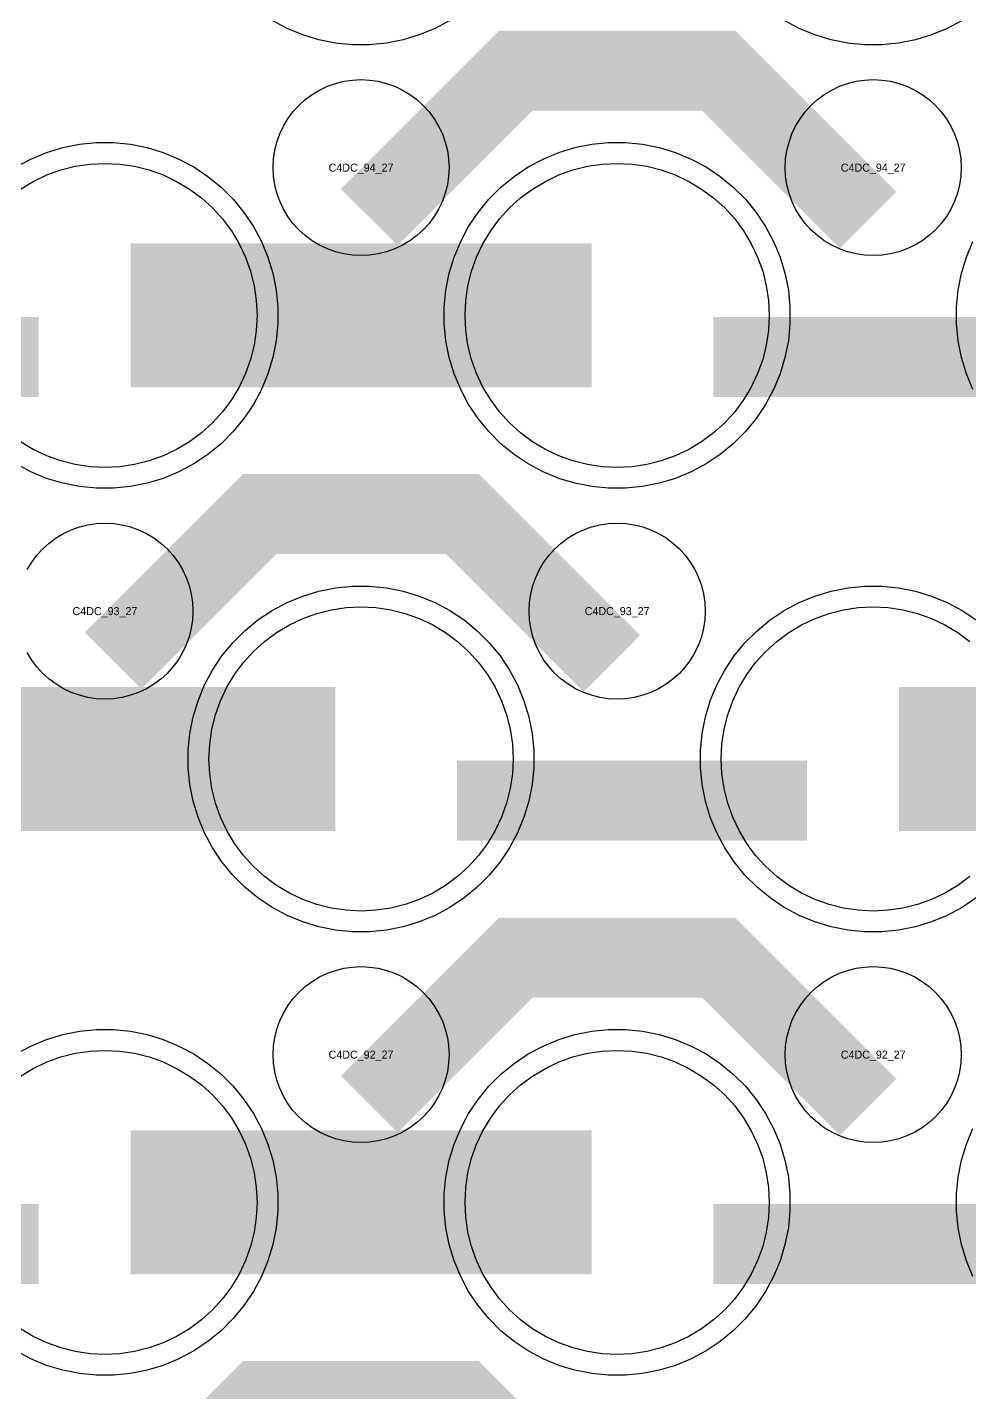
# Model space of a CAD drawing. Extents: x -11880 to 11880, y -14992 to 14992.
# Drawn here: x -3384.2 to -3089.9, y -2151.1 to -1724.5 of the extents above; entities that cross this region are included whole.
import ezdxf
from ezdxf.enums import TextEntityAlignment as Align

# ---------------------------------------------------------------- set-up
doc = ezdxf.new("R2010")
doc.units = 0
doc.header["$MEASUREMENT"] = 0
for name, color, linetype in [('GDS_775_DT_237', 138, 'CONTINUOUS'), ('RDL1_FS', 34, 'CONTINUOUS'), ('RDL_BS', 160, 'CONTINUOUS')]:
    doc.layers.add(name, color=color, linetype=linetype)

msp = doc.modelspace()

# ---------------------------------------------------------------- linework, layer by layer
at = {"layer": 'RDL1_FS', "color": 11, "true_color": 0xf27172}
msp.add_lwpolyline([(-3386.395, -1775.038), (-3382.395, -1772.64), (-3378.181, -1770.648), (-3373.791, -1769.076), (-3369.268, -1767.944), (-3364.657, -1767.26), (-3360, -1767.031), (-3355.343, -1767.26), (-3350.732, -1767.944), (-3346.209, -1769.076), (-3341.819, -1770.648), (-3337.605, -1772.64), (-3333.605, -1775.038), (-3329.86, -1777.816), (-3326.406, -1780.946), (-3323.276, -1784.4), (-3320.498, -1788.145), (-3318.1, -1792.145), (-3316.108, -1796.359), (-3314.536, -1800.749), (-3313.404, -1805.272), (-3312.72, -1809.883), (-3312.491, -1814.54), (-3312.72, -1819.197), (-3313.404, -1823.808), (-3314.536, -1828.331), (-3316.108, -1832.721), (-3318.1, -1836.935), (-3320.498, -1840.935), (-3323.276, -1844.68), (-3326.406, -1848.134), (-3329.86, -1851.264), (-3333.605, -1854.042), (-3337.605, -1856.44), (-3341.819, -1858.432), (-3346.209, -1860.004), (-3350.732, -1861.136), (-3355.343, -1861.82), (-3360, -1862.049), (-3364.657, -1861.82), (-3369.268, -1861.136), (-3373.791, -1860.004), (-3378.181, -1858.432), (-3382.395, -1856.44), (-3386.395, -1854.042)], dxfattribs=at)
msp.add_lwpolyline([(-3200, -1862.049), (-3204.657, -1861.82), (-3209.268, -1861.136), (-3213.791, -1860.004), (-3218.181, -1858.432), (-3222.395, -1856.44), (-3226.395, -1854.042), (-3230.14, -1851.264), (-3233.594, -1848.134), (-3236.724, -1844.68), (-3239.502, -1840.935), (-3241.9, -1836.935), (-3243.892, -1832.721), (-3245.464, -1828.331), (-3246.596, -1823.808), (-3247.28, -1819.197), (-3247.509, -1814.54), (-3247.28, -1809.883), (-3246.596, -1805.272), (-3245.464, -1800.749), (-3243.892, -1796.359), (-3241.9, -1792.145), (-3239.502, -1788.145), (-3236.724, -1784.4), (-3233.594, -1780.946), (-3230.14, -1777.816), (-3226.395, -1775.038), (-3222.395, -1772.64), (-3218.181, -1770.648), (-3213.791, -1769.076), (-3209.268, -1767.944), (-3204.657, -1767.26), (-3200, -1767.031), (-3195.343, -1767.26), (-3190.732, -1767.944), (-3186.209, -1769.076), (-3181.819, -1770.648), (-3177.605, -1772.64), (-3173.605, -1775.038), (-3169.86, -1777.816), (-3166.406, -1780.946), (-3163.276, -1784.4), (-3160.498, -1788.145), (-3158.1, -1792.145), (-3156.108, -1796.359), (-3154.536, -1800.749), (-3153.404, -1805.272), (-3152.72, -1809.883), (-3152.491, -1814.54), (-3152.72, -1819.197), (-3153.404, -1823.808), (-3154.536, -1828.331), (-3156.108, -1832.721), (-3158.1, -1836.935), (-3160.498, -1840.935), (-3163.276, -1844.68), (-3166.406, -1848.134), (-3169.86, -1851.264), (-3173.605, -1854.042), (-3177.605, -1856.44), (-3181.819, -1858.432), (-3186.209, -1860.004), (-3190.732, -1861.136), (-3195.343, -1861.82)], close=True, dxfattribs=at)
for points in [[(-3351.998, -1814.54, 45, 45, 0), (-3279.998, -1814.54, 45, 45, 0)], [(-3279.998, -1814.54, 45, 45, 0), (-3207.998, -1814.54, 45, 45, 0)]]:
    msp.add_lwpolyline(points, format="xyseb", dxfattribs=at)
at = {"layer": 'RDL1_FS'}
for points in [[(-3280, -2000.614), (-3284.657, -2000.385), (-3289.268, -1999.701), (-3293.791, -1998.569), (-3298.181, -1996.997), (-3302.395, -1995.005), (-3306.395, -1992.607), (-3310.14, -1989.829), (-3313.594, -1986.699), (-3316.724, -1983.245), (-3319.502, -1979.5), (-3321.9, -1975.5), (-3323.892, -1971.286), (-3325.464, -1966.896), (-3326.596, -1962.373), (-3327.28, -1957.762), (-3327.509, -1953.105), (-3327.28, -1948.448), (-3326.596, -1943.837), (-3325.464, -1939.314), (-3323.892, -1934.924), (-3321.9, -1930.71), (-3319.502, -1926.71), (-3316.724, -1922.965), (-3313.594, -1919.511), (-3310.14, -1916.381), (-3306.395, -1913.603), (-3302.395, -1911.205), (-3298.181, -1909.213), (-3293.791, -1907.641), (-3289.268, -1906.509), (-3284.657, -1905.825), (-3280, -1905.596), (-3275.343, -1905.825), (-3270.732, -1906.509), (-3266.209, -1907.641), (-3261.819, -1909.213), (-3257.605, -1911.205), (-3253.605, -1913.603), (-3249.86, -1916.381), (-3246.406, -1919.511), (-3243.276, -1922.965), (-3240.498, -1926.71), (-3238.1, -1930.71), (-3236.108, -1934.924), (-3234.536, -1939.314), (-3233.404, -1943.837), (-3232.72, -1948.448), (-3232.491, -1953.105), (-3232.72, -1957.762), (-3233.404, -1962.373), (-3234.536, -1966.896), (-3236.108, -1971.286), (-3238.1, -1975.5), (-3240.498, -1979.5), (-3243.276, -1983.245), (-3246.406, -1986.699), (-3249.86, -1989.829), (-3253.605, -1992.607), (-3257.605, -1995.005), (-3261.819, -1996.997), (-3266.209, -1998.569), (-3270.732, -1999.701), (-3275.343, -2000.385)], [(-3200, -2139.179), (-3204.657, -2138.95), (-3209.268, -2138.266), (-3213.791, -2137.134), (-3218.181, -2135.562), (-3222.395, -2133.57), (-3226.395, -2131.172), (-3230.14, -2128.394), (-3233.594, -2125.264), (-3236.724, -2121.81), (-3239.502, -2118.065), (-3241.9, -2114.065), (-3243.892, -2109.851), (-3245.464, -2105.461), (-3246.596, -2100.938), (-3247.28, -2096.327), (-3247.509, -2091.67), (-3247.28, -2087.013), (-3246.596, -2082.402), (-3245.464, -2077.879), (-3243.892, -2073.489), (-3241.9, -2069.275), (-3239.502, -2065.275), (-3236.724, -2061.53), (-3233.594, -2058.076), (-3230.14, -2054.946), (-3226.395, -2052.168), (-3222.395, -2049.77), (-3218.181, -2047.778), (-3213.791, -2046.206), (-3209.268, -2045.074), (-3204.657, -2044.39), (-3200, -2044.161), (-3195.343, -2044.39), (-3190.732, -2045.074), (-3186.209, -2046.206), (-3181.819, -2047.778), (-3177.605, -2049.77), (-3173.605, -2052.168), (-3169.86, -2054.946), (-3166.406, -2058.076), (-3163.276, -2061.53), (-3160.498, -2065.275), (-3158.1, -2069.275), (-3156.108, -2073.489), (-3154.536, -2077.879), (-3153.404, -2082.402), (-3152.72, -2087.013), (-3152.491, -2091.67), (-3152.72, -2096.327), (-3153.404, -2100.938), (-3154.536, -2105.461), (-3156.108, -2109.851), (-3158.1, -2114.065), (-3160.498, -2118.065), (-3163.276, -2121.81), (-3166.406, -2125.264), (-3169.86, -2128.394), (-3173.605, -2131.172), (-3177.605, -2133.57), (-3181.819, -2135.562), (-3186.209, -2137.134), (-3190.732, -2138.266), (-3195.343, -2138.95)]]:
    msp.add_lwpolyline(points, close=True, dxfattribs=at)
for points in [[(-3089.86, -1989.829), (-3093.605, -1992.607), (-3097.605, -1995.005), (-3101.819, -1996.997), (-3106.209, -1998.569), (-3110.732, -1999.701), (-3115.343, -2000.385), (-3120, -2000.614), (-3124.657, -2000.385), (-3129.268, -1999.701), (-3133.791, -1998.569), (-3138.181, -1996.997), (-3142.395, -1995.005), (-3146.395, -1992.607), (-3150.14, -1989.829), (-3153.594, -1986.699), (-3156.724, -1983.245), (-3159.502, -1979.5), (-3161.9, -1975.5), (-3163.892, -1971.286), (-3165.464, -1966.896), (-3166.596, -1962.373), (-3167.28, -1957.762), (-3167.509, -1953.105), (-3167.28, -1948.448), (-3166.596, -1943.837), (-3165.464, -1939.314), (-3163.892, -1934.924), (-3161.9, -1930.71), (-3159.502, -1926.71), (-3156.724, -1922.965), (-3153.594, -1919.511), (-3150.14, -1916.381), (-3146.395, -1913.603), (-3142.395, -1911.205), (-3138.181, -1909.213), (-3133.791, -1907.641), (-3129.268, -1906.509), (-3124.657, -1905.825), (-3120, -1905.596), (-3115.343, -1905.825), (-3110.732, -1906.509), (-3106.209, -1907.641), (-3101.819, -1909.213), (-3097.605, -1911.205), (-3093.605, -1913.603), (-3089.86, -1916.381)], [(-3386.395, -2052.168), (-3382.395, -2049.77), (-3378.181, -2047.778), (-3373.791, -2046.206), (-3369.268, -2045.074), (-3364.657, -2044.39), (-3360, -2044.161), (-3355.343, -2044.39), (-3350.732, -2045.074), (-3346.209, -2046.206), (-3341.819, -2047.778), (-3337.605, -2049.77), (-3333.605, -2052.168), (-3329.86, -2054.946), (-3326.406, -2058.076), (-3323.276, -2061.53), (-3320.498, -2065.275), (-3318.1, -2069.275), (-3316.108, -2073.489), (-3314.536, -2077.879), (-3313.404, -2082.402), (-3312.72, -2087.013), (-3312.491, -2091.67), (-3312.72, -2096.327), (-3313.404, -2100.938), (-3314.536, -2105.461), (-3316.108, -2109.851), (-3318.1, -2114.065), (-3320.498, -2118.065), (-3323.276, -2121.81), (-3326.406, -2125.264), (-3329.86, -2128.394), (-3333.605, -2131.172), (-3337.605, -2133.57), (-3341.819, -2135.562), (-3346.209, -2137.134), (-3350.732, -2138.266), (-3355.343, -2138.95), (-3360, -2139.179), (-3364.657, -2138.95), (-3369.268, -2138.266), (-3373.791, -2137.134), (-3378.181, -2135.562), (-3382.395, -2133.57), (-3386.395, -2131.172)]]:
    msp.add_lwpolyline(points, dxfattribs=at)
for points in [[(-3431.998, -1953.105, 45, 45, 0), (-3359.998, -1953.105, 45, 45, 0)], [(-3359.998, -1953.105, 45, 45, 0), (-3287.998, -1953.105, 45, 45, 0)], [(-3111.998, -1953.105, 45, 45, 0), (-3039.998, -1953.105, 45, 45, 0)], [(-3351.998, -2091.67, 45, 45, 0), (-3279.998, -2091.67, 45, 45, 0)], [(-3279.998, -2091.67, 45, 45, 0), (-3207.998, -2091.67, 45, 45, 0)]]:
    msp.add_lwpolyline(points, format="xyseb", dxfattribs=at)
at = {"layer": 'RDL_BS'}
for points in [[(-3252.223, -1722.363), (-3256.885, -1724.855), (-3261.795, -1726.886), (-3266.835, -1728.417), (-3272.062, -1729.463), (-3277.356, -1729.98), (-3282.644, -1729.98), (-3287.938, -1729.463), (-3293.165, -1728.417), (-3298.205, -1726.886), (-3303.115, -1724.855), (-3307.777, -1722.363)], [(-3092.223, -1722.363), (-3096.885, -1724.855), (-3101.795, -1726.886), (-3106.835, -1728.417), (-3112.062, -1729.463), (-3117.356, -1729.98), (-3122.644, -1729.98), (-3127.938, -1729.463), (-3133.165, -1728.417), (-3138.205, -1726.886), (-3143.115, -1724.855), (-3147.777, -1722.363)], [(-3384.25, -1893.961), (-3382.857, -1891.637), (-3381.254, -1889.474), (-3379.442, -1887.475), (-3377.443, -1885.663), (-3375.28, -1884.06), (-3372.956, -1882.667), (-3370.519, -1881.515), (-3367.984, -1880.608), (-3365.365, -1879.951), (-3362.693, -1879.555), (-3360, -1879.423), (-3357.307, -1879.555), (-3354.635, -1879.951), (-3352.016, -1880.608), (-3349.481, -1881.515), (-3347.044, -1882.667), (-3344.72, -1884.06), (-3342.557, -1885.663), (-3340.558, -1887.475), (-3338.746, -1889.474), (-3337.143, -1891.637), (-3335.75, -1893.961), (-3334.598, -1896.398), (-3333.691, -1898.933), (-3333.034, -1901.552), (-3332.638, -1904.224), (-3332.506, -1906.917), (-3332.638, -1909.61), (-3333.034, -1912.282), (-3333.691, -1914.901), (-3334.598, -1917.436), (-3335.75, -1919.873), (-3337.143, -1922.197), (-3338.746, -1924.36), (-3340.558, -1926.359), (-3342.557, -1928.171), (-3344.72, -1929.774), (-3347.044, -1931.167), (-3349.481, -1932.319), (-3352.016, -1933.226), (-3354.635, -1933.883), (-3357.307, -1934.279), (-3360, -1934.411), (-3362.693, -1934.279), (-3365.365, -1933.883), (-3367.984, -1933.226), (-3370.519, -1932.319), (-3372.956, -1931.167), (-3375.28, -1929.774), (-3377.443, -1928.171), (-3379.442, -1926.359), (-3381.254, -1924.36), (-3382.857, -1922.197), (-3384.25, -1919.873)], [(-3087.809, -1996.541), (-3092.223, -1999.488), (-3096.885, -2001.98), (-3101.795, -2004.011), (-3106.835, -2005.542), (-3112.062, -2006.588), (-3117.356, -2007.105), (-3122.644, -2007.105), (-3127.938, -2006.588), (-3133.165, -2005.542), (-3138.205, -2004.011), (-3143.115, -2001.98), (-3147.777, -1999.488), (-3152.191, -1996.541), (-3156.292, -1993.179), (-3160.074, -1989.397), (-3163.436, -1985.296), (-3166.383, -1980.882), (-3168.875, -1976.22), (-3170.906, -1971.31), (-3172.437, -1966.27), (-3173.483, -1961.043), (-3174, -1955.749), (-3174, -1950.461), (-3173.483, -1945.167), (-3172.437, -1939.94), (-3170.906, -1934.9), (-3168.875, -1929.99), (-3166.383, -1925.328), (-3163.436, -1920.914), (-3160.074, -1916.813), (-3156.292, -1913.031), (-3152.191, -1909.669), (-3147.777, -1906.722), (-3143.115, -1904.23), (-3138.205, -1902.199), (-3133.165, -1900.668), (-3127.938, -1899.622), (-3122.644, -1899.105), (-3117.356, -1899.105), (-3112.062, -1899.622), (-3106.835, -1900.668), (-3101.795, -1902.199), (-3096.885, -1904.23), (-3092.223, -1906.722), (-3087.809, -1909.669)], [(-3387.777, -2045.287), (-3383.115, -2042.795), (-3378.205, -2040.764), (-3373.165, -2039.233), (-3367.938, -2038.187), (-3362.644, -2037.67), (-3357.356, -2037.67), (-3352.062, -2038.187), (-3346.835, -2039.233), (-3341.795, -2040.764), (-3336.885, -2042.795), (-3332.223, -2045.287), (-3327.809, -2048.234), (-3323.708, -2051.596), (-3319.926, -2055.378), (-3316.564, -2059.479), (-3313.617, -2063.893), (-3311.125, -2068.555), (-3309.094, -2073.465), (-3307.563, -2078.505), (-3306.517, -2083.732), (-3306, -2089.026), (-3306, -2094.314), (-3306.517, -2099.608), (-3307.563, -2104.835), (-3309.094, -2109.875), (-3311.125, -2114.785), (-3313.617, -2119.447), (-3316.564, -2123.861), (-3319.926, -2127.962), (-3323.708, -2131.744), (-3327.809, -2135.106), (-3332.223, -2138.053), (-3336.885, -2140.545), (-3341.795, -2142.576), (-3346.835, -2144.107), (-3352.062, -2145.153), (-3357.356, -2145.67), (-3362.644, -2145.67), (-3367.938, -2145.153), (-3373.165, -2144.107), (-3378.205, -2142.576), (-3383.115, -2140.545), (-3387.777, -2138.053)], [(-3088.875, -2114.785), (-3090.906, -2109.875), (-3092.437, -2104.835), (-3093.483, -2099.608), (-3094, -2094.314), (-3094, -2089.026), (-3093.483, -2083.732), (-3092.437, -2078.505), (-3090.906, -2073.465), (-3088.875, -2068.555)]]:
    msp.add_lwpolyline(points, dxfattribs=at)
for points in [[(-3277.438, -1783.854, 25, 25, 0), (-3231.623, -1738.039, 25, 25, 0), (-3198.07, -1738.039, 25, 25, 0)], [(-3121.599, -1784.753, 25, 25, 0), (-3168.313, -1738.039, 25, 25, 0), (-3198.071, -1738.039, 25, 25, 0)], [(-3357.438, -1922.419, 25, 25, 0), (-3311.623, -1876.604, 25, 25, 0), (-3278.07, -1876.604, 25, 25, 0)], [(-3201.599, -1923.318, 25, 25, 0), (-3248.313, -1876.604, 25, 25, 0), (-3278.071, -1876.604, 25, 25, 0)], [(-3249.984, -1966.118, 25, 25, 0), (-3140.719, -1966.118, 25, 25, 0)], [(-3277.438, -2060.984, 25, 25, 0), (-3231.623, -2015.169, 25, 25, 0), (-3198.07, -2015.169, 25, 25, 0)], [(-3121.599, -2061.883, 25, 25, 0), (-3168.313, -2015.169, 25, 25, 0), (-3198.071, -2015.169, 25, 25, 0)], [(-3489.984, -2104.683, 25, 25, 0), (-3380.719, -2104.683, 25, 25, 0)], [(-3169.984, -2104.683, 25, 25, 0), (-3060.719, -2104.683, 25, 25, 0)], [(-3357.438, -2199.549, 25, 25, 0), (-3311.623, -2153.734, 25, 25, 0), (-3278.07, -2153.734, 25, 25, 0)], [(-3201.599, -2200.448, 25, 25, 0), (-3248.313, -2153.734, 25, 25, 0), (-3278.071, -2153.734, 25, 25, 0)]]:
    msp.add_lwpolyline(points, format="xyseb", dxfattribs=at)
for points in [[(-3280, -1795.846), (-3282.693, -1795.714), (-3285.365, -1795.318), (-3287.984, -1794.661), (-3290.519, -1793.754), (-3292.956, -1792.602), (-3295.28, -1791.209), (-3297.443, -1789.606), (-3299.442, -1787.794), (-3301.254, -1785.795), (-3302.857, -1783.632), (-3304.25, -1781.308), (-3305.402, -1778.871), (-3306.309, -1776.336), (-3306.966, -1773.717), (-3307.362, -1771.045), (-3307.494, -1768.352), (-3307.362, -1765.659), (-3306.966, -1762.987), (-3306.309, -1760.368), (-3305.402, -1757.833), (-3304.25, -1755.396), (-3302.857, -1753.072), (-3301.254, -1750.909), (-3299.442, -1748.91), (-3297.443, -1747.098), (-3295.28, -1745.495), (-3292.956, -1744.102), (-3290.519, -1742.95), (-3287.984, -1742.043), (-3285.365, -1741.386), (-3282.693, -1740.99), (-3280, -1740.858), (-3277.307, -1740.99), (-3274.635, -1741.386), (-3272.016, -1742.043), (-3269.481, -1742.95), (-3267.044, -1744.102), (-3264.72, -1745.495), (-3262.557, -1747.098), (-3260.558, -1748.91), (-3258.746, -1750.909), (-3257.143, -1753.072), (-3255.75, -1755.396), (-3254.598, -1757.833), (-3253.691, -1760.368), (-3253.034, -1762.987), (-3252.638, -1765.659), (-3252.506, -1768.352), (-3252.638, -1771.045), (-3253.034, -1773.717), (-3253.691, -1776.336), (-3254.598, -1778.871), (-3255.75, -1781.308), (-3257.143, -1783.632), (-3258.746, -1785.795), (-3260.558, -1787.794), (-3262.557, -1789.606), (-3264.72, -1791.209), (-3267.044, -1792.602), (-3269.481, -1793.754), (-3272.016, -1794.661), (-3274.635, -1795.318), (-3277.307, -1795.714)], [(-3120, -1795.846), (-3122.693, -1795.714), (-3125.365, -1795.318), (-3127.984, -1794.661), (-3130.519, -1793.754), (-3132.956, -1792.602), (-3135.28, -1791.209), (-3137.443, -1789.606), (-3139.442, -1787.794), (-3141.254, -1785.795), (-3142.857, -1783.632), (-3144.25, -1781.308), (-3145.402, -1778.871), (-3146.309, -1776.336), (-3146.966, -1773.717), (-3147.362, -1771.045), (-3147.494, -1768.352), (-3147.362, -1765.659), (-3146.966, -1762.987), (-3146.309, -1760.368), (-3145.402, -1757.833), (-3144.25, -1755.396), (-3142.857, -1753.072), (-3141.254, -1750.909), (-3139.442, -1748.91), (-3137.443, -1747.098), (-3135.28, -1745.495), (-3132.956, -1744.102), (-3130.519, -1742.95), (-3127.984, -1742.043), (-3125.365, -1741.386), (-3122.693, -1740.99), (-3120, -1740.858), (-3117.307, -1740.99), (-3114.635, -1741.386), (-3112.016, -1742.043), (-3109.481, -1742.95), (-3107.044, -1744.102), (-3104.72, -1745.495), (-3102.557, -1747.098), (-3100.558, -1748.91), (-3098.746, -1750.909), (-3097.143, -1753.072), (-3095.75, -1755.396), (-3094.598, -1757.833), (-3093.691, -1760.368), (-3093.034, -1762.987), (-3092.638, -1765.659), (-3092.506, -1768.352), (-3092.638, -1771.045), (-3093.034, -1773.717), (-3093.691, -1776.336), (-3094.598, -1778.871), (-3095.75, -1781.308), (-3097.143, -1783.632), (-3098.746, -1785.795), (-3100.558, -1787.794), (-3102.557, -1789.606), (-3104.72, -1791.209), (-3107.044, -1792.602), (-3109.481, -1793.754), (-3112.016, -1794.661), (-3114.635, -1795.318), (-3117.307, -1795.714)], [(-3200, -1934.411), (-3202.693, -1934.279), (-3205.365, -1933.883), (-3207.984, -1933.226), (-3210.519, -1932.319), (-3212.956, -1931.167), (-3215.28, -1929.774), (-3217.443, -1928.171), (-3219.442, -1926.359), (-3221.254, -1924.36), (-3222.857, -1922.197), (-3224.25, -1919.873), (-3225.402, -1917.436), (-3226.309, -1914.901), (-3226.966, -1912.282), (-3227.362, -1909.61), (-3227.494, -1906.917), (-3227.362, -1904.224), (-3226.966, -1901.552), (-3226.309, -1898.933), (-3225.402, -1896.398), (-3224.25, -1893.961), (-3222.857, -1891.637), (-3221.254, -1889.474), (-3219.442, -1887.475), (-3217.443, -1885.663), (-3215.28, -1884.06), (-3212.956, -1882.667), (-3210.519, -1881.515), (-3207.984, -1880.608), (-3205.365, -1879.951), (-3202.693, -1879.555), (-3200, -1879.423), (-3197.307, -1879.555), (-3194.635, -1879.951), (-3192.016, -1880.608), (-3189.481, -1881.515), (-3187.044, -1882.667), (-3184.72, -1884.06), (-3182.557, -1885.663), (-3180.558, -1887.475), (-3178.746, -1889.474), (-3177.143, -1891.637), (-3175.75, -1893.961), (-3174.598, -1896.398), (-3173.691, -1898.933), (-3173.034, -1901.552), (-3172.638, -1904.224), (-3172.506, -1906.917), (-3172.638, -1909.61), (-3173.034, -1912.282), (-3173.691, -1914.901), (-3174.598, -1917.436), (-3175.75, -1919.873), (-3177.143, -1922.197), (-3178.746, -1924.36), (-3180.558, -1926.359), (-3182.557, -1928.171), (-3184.72, -1929.774), (-3187.044, -1931.167), (-3189.481, -1932.319), (-3192.016, -1933.226), (-3194.635, -1933.883), (-3197.307, -1934.279)], [(-3282.644, -2007.105), (-3287.938, -2006.588), (-3293.165, -2005.542), (-3298.205, -2004.011), (-3303.115, -2001.98), (-3307.777, -1999.488), (-3312.191, -1996.541), (-3316.292, -1993.179), (-3320.074, -1989.397), (-3323.436, -1985.296), (-3326.383, -1980.882), (-3328.875, -1976.22), (-3330.906, -1971.31), (-3332.437, -1966.27), (-3333.483, -1961.043), (-3334, -1955.749), (-3334, -1950.461), (-3333.483, -1945.167), (-3332.437, -1939.94), (-3330.906, -1934.9), (-3328.875, -1929.99), (-3326.383, -1925.328), (-3323.436, -1920.914), (-3320.074, -1916.813), (-3316.292, -1913.031), (-3312.191, -1909.669), (-3307.777, -1906.722), (-3303.115, -1904.23), (-3298.205, -1902.199), (-3293.165, -1900.668), (-3287.938, -1899.622), (-3282.644, -1899.105), (-3277.356, -1899.105), (-3272.062, -1899.622), (-3266.835, -1900.668), (-3261.795, -1902.199), (-3256.885, -1904.23), (-3252.223, -1906.722), (-3247.809, -1909.669), (-3243.708, -1913.031), (-3239.926, -1916.813), (-3236.564, -1920.914), (-3233.617, -1925.328), (-3231.125, -1929.99), (-3229.094, -1934.9), (-3227.563, -1939.94), (-3226.517, -1945.167), (-3226, -1950.461), (-3226, -1955.749), (-3226.517, -1961.043), (-3227.563, -1966.27), (-3229.094, -1971.31), (-3231.125, -1976.22), (-3233.617, -1980.882), (-3236.564, -1985.296), (-3239.926, -1989.397), (-3243.708, -1993.179), (-3247.809, -1996.541), (-3252.223, -1999.488), (-3256.885, -2001.98), (-3261.795, -2004.011), (-3266.835, -2005.542), (-3272.062, -2006.588), (-3277.356, -2007.105)], [(-3280, -2072.976), (-3282.693, -2072.844), (-3285.365, -2072.448), (-3287.984, -2071.791), (-3290.519, -2070.884), (-3292.956, -2069.732), (-3295.28, -2068.339), (-3297.443, -2066.736), (-3299.442, -2064.924), (-3301.254, -2062.925), (-3302.857, -2060.762), (-3304.25, -2058.438), (-3305.402, -2056.001), (-3306.309, -2053.466), (-3306.966, -2050.847), (-3307.362, -2048.175), (-3307.494, -2045.482), (-3307.362, -2042.789), (-3306.966, -2040.117), (-3306.309, -2037.498), (-3305.402, -2034.963), (-3304.25, -2032.526), (-3302.857, -2030.202), (-3301.254, -2028.039), (-3299.442, -2026.04), (-3297.443, -2024.228), (-3295.28, -2022.625), (-3292.956, -2021.232), (-3290.519, -2020.08), (-3287.984, -2019.173), (-3285.365, -2018.516), (-3282.693, -2018.12), (-3280, -2017.988), (-3277.307, -2018.12), (-3274.635, -2018.516), (-3272.016, -2019.173), (-3269.481, -2020.08), (-3267.044, -2021.232), (-3264.72, -2022.625), (-3262.557, -2024.228), (-3260.558, -2026.04), (-3258.746, -2028.039), (-3257.143, -2030.202), (-3255.75, -2032.526), (-3254.598, -2034.963), (-3253.691, -2037.498), (-3253.034, -2040.117), (-3252.638, -2042.789), (-3252.506, -2045.482), (-3252.638, -2048.175), (-3253.034, -2050.847), (-3253.691, -2053.466), (-3254.598, -2056.001), (-3255.75, -2058.438), (-3257.143, -2060.762), (-3258.746, -2062.925), (-3260.558, -2064.924), (-3262.557, -2066.736), (-3264.72, -2068.339), (-3267.044, -2069.732), (-3269.481, -2070.884), (-3272.016, -2071.791), (-3274.635, -2072.448), (-3277.307, -2072.844)], [(-3120, -2072.976), (-3122.693, -2072.844), (-3125.365, -2072.448), (-3127.984, -2071.791), (-3130.519, -2070.884), (-3132.956, -2069.732), (-3135.28, -2068.339), (-3137.443, -2066.736), (-3139.442, -2064.924), (-3141.254, -2062.925), (-3142.857, -2060.762), (-3144.25, -2058.438), (-3145.402, -2056.001), (-3146.309, -2053.466), (-3146.966, -2050.847), (-3147.362, -2048.175), (-3147.494, -2045.482), (-3147.362, -2042.789), (-3146.966, -2040.117), (-3146.309, -2037.498), (-3145.402, -2034.963), (-3144.25, -2032.526), (-3142.857, -2030.202), (-3141.254, -2028.039), (-3139.442, -2026.04), (-3137.443, -2024.228), (-3135.28, -2022.625), (-3132.956, -2021.232), (-3130.519, -2020.08), (-3127.984, -2019.173), (-3125.365, -2018.516), (-3122.693, -2018.12), (-3120, -2017.988), (-3117.307, -2018.12), (-3114.635, -2018.516), (-3112.016, -2019.173), (-3109.481, -2020.08), (-3107.044, -2021.232), (-3104.72, -2022.625), (-3102.557, -2024.228), (-3100.558, -2026.04), (-3098.746, -2028.039), (-3097.143, -2030.202), (-3095.75, -2032.526), (-3094.598, -2034.963), (-3093.691, -2037.498), (-3093.034, -2040.117), (-3092.638, -2042.789), (-3092.506, -2045.482), (-3092.638, -2048.175), (-3093.034, -2050.847), (-3093.691, -2053.466), (-3094.598, -2056.001), (-3095.75, -2058.438), (-3097.143, -2060.762), (-3098.746, -2062.925), (-3100.558, -2064.924), (-3102.557, -2066.736), (-3104.72, -2068.339), (-3107.044, -2069.732), (-3109.481, -2070.884), (-3112.016, -2071.791), (-3114.635, -2072.448), (-3117.307, -2072.844)], [(-3202.644, -2145.67), (-3207.938, -2145.153), (-3213.165, -2144.107), (-3218.205, -2142.576), (-3223.115, -2140.545), (-3227.777, -2138.053), (-3232.191, -2135.106), (-3236.292, -2131.744), (-3240.074, -2127.962), (-3243.436, -2123.861), (-3246.383, -2119.447), (-3248.875, -2114.785), (-3250.906, -2109.875), (-3252.437, -2104.835), (-3253.483, -2099.608), (-3254, -2094.314), (-3254, -2089.026), (-3253.483, -2083.732), (-3252.437, -2078.505), (-3250.906, -2073.465), (-3248.875, -2068.555), (-3246.383, -2063.893), (-3243.436, -2059.479), (-3240.074, -2055.378), (-3236.292, -2051.596), (-3232.191, -2048.234), (-3227.777, -2045.287), (-3223.115, -2042.795), (-3218.205, -2040.764), (-3213.165, -2039.233), (-3207.938, -2038.187), (-3202.644, -2037.67), (-3197.356, -2037.67), (-3192.062, -2038.187), (-3186.835, -2039.233), (-3181.795, -2040.764), (-3176.885, -2042.795), (-3172.223, -2045.287), (-3167.809, -2048.234), (-3163.708, -2051.596), (-3159.926, -2055.378), (-3156.564, -2059.479), (-3153.617, -2063.893), (-3151.125, -2068.555), (-3149.094, -2073.465), (-3147.563, -2078.505), (-3146.517, -2083.732), (-3146, -2089.026), (-3146, -2094.314), (-3146.517, -2099.608), (-3147.563, -2104.835), (-3149.094, -2109.875), (-3151.125, -2114.785), (-3153.617, -2119.447), (-3156.564, -2123.861), (-3159.926, -2127.962), (-3163.708, -2131.744), (-3167.809, -2135.106), (-3172.223, -2138.053), (-3176.885, -2140.545), (-3181.795, -2142.576), (-3186.835, -2144.107), (-3192.062, -2145.153), (-3197.356, -2145.67)]]:
    msp.add_lwpolyline(points, close=True, dxfattribs=at)
at = {"layer": 'RDL_BS', "color": 11, "true_color": 0xf27172}
for points in [[(-3387.777, -1768.157), (-3383.115, -1765.665), (-3378.205, -1763.634), (-3373.165, -1762.103), (-3367.938, -1761.057), (-3362.644, -1760.54), (-3357.356, -1760.54), (-3352.062, -1761.057), (-3346.835, -1762.103), (-3341.795, -1763.634), (-3336.885, -1765.665), (-3332.223, -1768.157), (-3327.809, -1771.104), (-3323.708, -1774.466), (-3319.926, -1778.248), (-3316.564, -1782.349), (-3313.617, -1786.763), (-3311.125, -1791.425), (-3309.094, -1796.335), (-3307.563, -1801.375), (-3306.517, -1806.602), (-3306, -1811.896), (-3306, -1817.184), (-3306.517, -1822.478), (-3307.563, -1827.705), (-3309.094, -1832.745), (-3311.125, -1837.655), (-3313.617, -1842.317), (-3316.564, -1846.731), (-3319.926, -1850.832), (-3323.708, -1854.614), (-3327.809, -1857.976), (-3332.223, -1860.923), (-3336.885, -1863.415), (-3341.795, -1865.446), (-3346.835, -1866.977), (-3352.062, -1868.023), (-3357.356, -1868.54), (-3362.644, -1868.54), (-3367.938, -1868.023), (-3373.165, -1866.977), (-3378.205, -1865.446), (-3383.115, -1863.415), (-3387.777, -1860.923)], [(-3088.875, -1837.655), (-3090.906, -1832.745), (-3092.437, -1827.705), (-3093.483, -1822.478), (-3094, -1817.184), (-3094, -1811.896), (-3093.483, -1806.602), (-3092.437, -1801.375), (-3090.906, -1796.335), (-3088.875, -1791.425)]]:
    msp.add_lwpolyline(points, dxfattribs=at)
msp.add_lwpolyline([(-3202.644, -1868.54), (-3207.938, -1868.023), (-3213.165, -1866.977), (-3218.205, -1865.446), (-3223.115, -1863.415), (-3227.777, -1860.923), (-3232.191, -1857.976), (-3236.292, -1854.614), (-3240.074, -1850.832), (-3243.436, -1846.731), (-3246.383, -1842.317), (-3248.875, -1837.655), (-3250.906, -1832.745), (-3252.437, -1827.705), (-3253.483, -1822.478), (-3254, -1817.184), (-3254, -1811.896), (-3253.483, -1806.602), (-3252.437, -1801.375), (-3250.906, -1796.335), (-3248.875, -1791.425), (-3246.383, -1786.763), (-3243.436, -1782.349), (-3240.074, -1778.248), (-3236.292, -1774.466), (-3232.191, -1771.104), (-3227.777, -1768.157), (-3223.115, -1765.665), (-3218.205, -1763.634), (-3213.165, -1762.103), (-3207.938, -1761.057), (-3202.644, -1760.54), (-3197.356, -1760.54), (-3192.062, -1761.057), (-3186.835, -1762.103), (-3181.795, -1763.634), (-3176.885, -1765.665), (-3172.223, -1768.157), (-3167.809, -1771.104), (-3163.708, -1774.466), (-3159.926, -1778.248), (-3156.564, -1782.349), (-3153.617, -1786.763), (-3151.125, -1791.425), (-3149.094, -1796.335), (-3147.563, -1801.375), (-3146.517, -1806.602), (-3146, -1811.896), (-3146, -1817.184), (-3146.517, -1822.478), (-3147.563, -1827.705), (-3149.094, -1832.745), (-3151.125, -1837.655), (-3153.617, -1842.317), (-3156.564, -1846.731), (-3159.926, -1850.832), (-3163.708, -1854.614), (-3167.809, -1857.976), (-3172.223, -1860.923), (-3176.885, -1863.415), (-3181.795, -1865.446), (-3186.835, -1866.977), (-3192.062, -1868.023), (-3197.356, -1868.54)], close=True, dxfattribs=at)
for points in [[(-3489.984, -1827.553, 25, 25, 0), (-3380.719, -1827.553, 25, 25, 0)], [(-3169.984, -1827.553, 25, 25, 0), (-3060.719, -1827.553, 25, 25, 0)]]:
    msp.add_lwpolyline(points, format="xyseb", dxfattribs=at)

# ---------------------------------------------------------------- texts
at = {"layer": 'GDS_775_DT_237'}
for s, p in [('C4DC_94_27', (-3280, -1768.352)), ('C4DC_94_27', (-3280, -1768.352)), ('C4DC_94_27', (-3120, -1768.352)), ('C4DC_94_27', (-3120, -1768.352)), ('C4DC_93_27', (-3360, -1906.917)), ('C4DC_93_27', (-3360, -1906.917)), ('C4DC_93_27', (-3200, -1906.917)), ('C4DC_93_27', (-3200, -1906.917)), ('C4DC_92_27', (-3280, -2045.482)), ('C4DC_92_27', (-3280, -2045.482)), ('C4DC_92_27', (-3120, -2045.482)), ('C4DC_92_27', (-3120, -2045.482))]:
    msp.add_text(s, height=2.5, dxfattribs=at).set_placement(p, align=Align.MIDDLE_CENTER)

doc.saveas('drawing.dxf')
